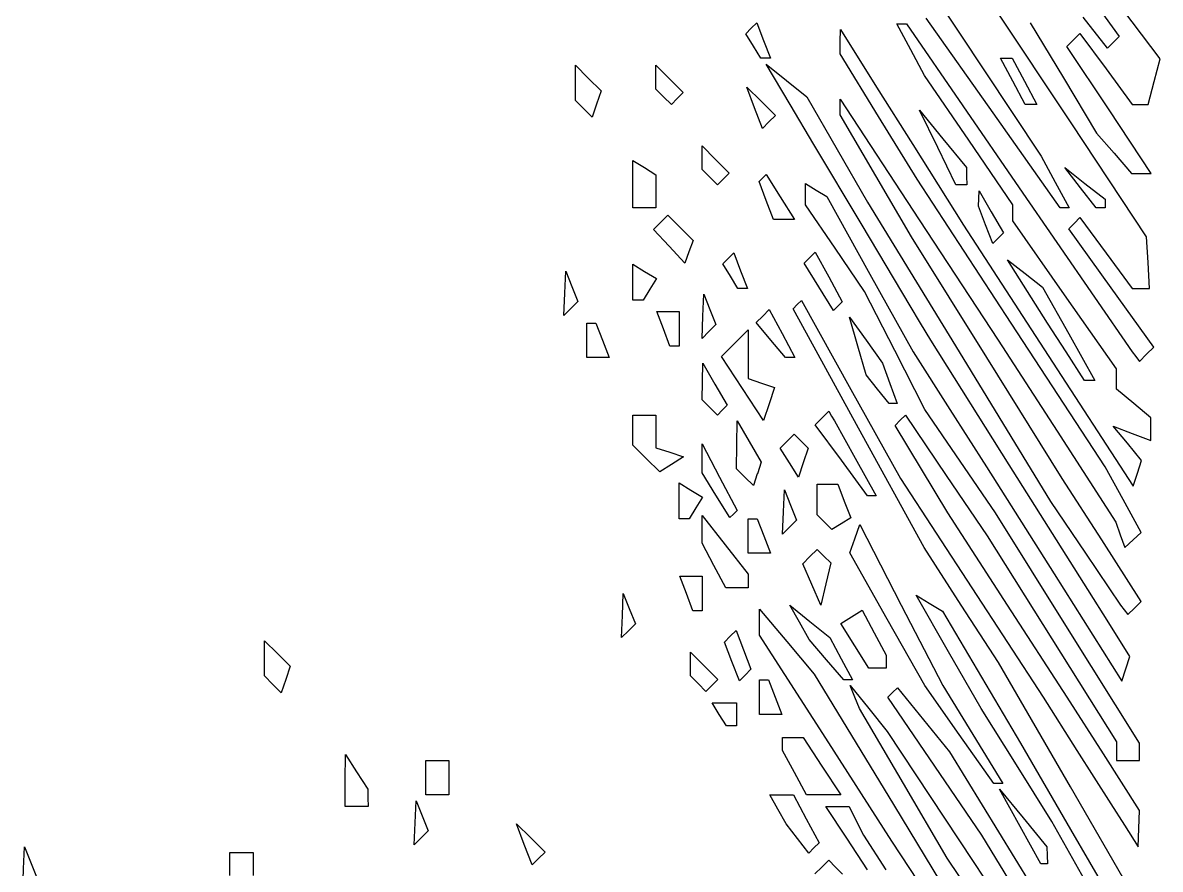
# Model space of a CAD drawing. Extents: x 137 to 489, y 18 to 824.
# Drawn here: x 221.4 to 300.4, y 599.8 to 658.7 of the extents above; entities that cross this region are included whole.
import ezdxf

# ---------------------------------------------------------------- set-up
doc = ezdxf.new("R2010")
doc.units = 0
doc.layers.add('Vrstva_1', color=7, linetype='CONTINUOUS')

msp = doc.modelspace()

# ---------------------------------------------------------------- linework, layer by layer
at = {"layer": 'Vrstva_1', "color": 7}
for p, q in [((284.157099, 661.414788), (288.138671, 655.414807)), ((295.78989, 660.168989), (297.531638, 657.722945)), ((294.197669, 651.724835), (288.951874, 659.635311)), ((300.39548, 656.189118), (297.790526, 659.601748)), ((271.978166, 658.302659), (272.359454, 658.683947)), ((272.359454, 658.683947), (272.83318, 657.449459)), ((283.056868, 656.814385), (282.095782, 658.614385)), ((282.095782, 658.614385), (282.430157, 658.614385)), ((282.430157, 658.614385), (282.764475, 658.614385)), ((282.764475, 658.614385), (290.603962, 647.214375)), ((288.783071, 652.414929), (284.130652, 659.014948)), ((291.351883, 658.690523), (293.662913, 654.852441)), ((296.739524, 656.930803), (295.04829, 659.080826)), ((271.596906, 657.921399), (271.978166, 658.302659)), ((272.124207, 657.06817), (271.596906, 657.921399)), ((278.162399, 657.367311), (278.170903, 658.214388)), ((278.170903, 658.214388), (280.690705, 654.214363)), ((294.36018, 657.489314), (294.811002, 657.940164)), ((294.811002, 657.940164), (296.631893, 655.477254)), ((297.531638, 657.722945), (297.135581, 657.32686)), ((272.651536, 656.214942), (272.124207, 657.06817)), ((272.83318, 657.449459), (273.306906, 656.214942)), ((278.153895, 656.520233), (278.162399, 657.367311)), ((284.017918, 655.014385), (283.056868, 656.814385)), ((293.909329, 657.038492), (294.36018, 657.489314)), ((296.838794, 652.626451), (293.909329, 657.038492)), ((297.135581, 657.32686), (296.739524, 656.930803)), ((272.979221, 656.214942), (272.651536, 656.214942)), ((273.306906, 656.214942), (272.979221, 656.214942)), ((280.824188, 652.167323), (278.153895, 656.520233)), ((290.157109, 654.614955), (289.300819, 656.214942)), ((289.300819, 656.214942), (289.700816, 656.214942)), ((289.700816, 656.214942), (290.100813, 656.214942)), ((290.100813, 656.214942), (290.957102, 654.614955)), ((299.980375, 654.601745), (300.39548, 656.189118)), ((259.757101, 654.508287), (259.757101, 655.734952)), ((259.757101, 655.734952), (260.647123, 654.844929)), ((265.357114, 654.908284), (265.357114, 655.734952)), ((265.357114, 655.734952), (266.303772, 654.788265)), ((274.674311, 653.014372), (273.012245, 655.814378)), ((273.012245, 655.814378), (274.429086, 654.678139)), ((288.138671, 655.414807), (292.120243, 649.414797)), ((296.631893, 655.477254), (298.452784, 653.014372)), ((259.757101, 653.281594), (259.757101, 654.508287)), ((260.647123, 654.844929), (261.537117, 653.954936)), ((265.357114, 654.081616), (265.357114, 654.908284)), ((266.303772, 654.788265), (267.250459, 653.841607)), ((274.429086, 654.678139), (275.845955, 653.541928)), ((287.085005, 650.517333), (284.017918, 655.014385)), ((291.013398, 653.014939), (290.157109, 654.614955)), ((290.957102, 654.614955), (291.813392, 653.014939)), ((293.662913, 654.852441), (295.973943, 651.014388)), ((299.565269, 653.014372), (299.980375, 654.601745)), ((261.537117, 653.954936), (261.230437, 653.034952)), ((265.890453, 653.548277), (265.357114, 654.081616)), ((267.250459, 653.841607), (266.837111, 653.428287)), ((272.208538, 652.780429), (271.66233, 654.214929)), ((271.66233, 654.214929), (272.656383, 653.228274)), ((280.690705, 654.214363), (283.210506, 650.214366)), ((260.340443, 652.698281), (259.757101, 653.281594)), ((261.230437, 653.034952), (260.923785, 652.114939)), ((266.423763, 653.014939), (265.890453, 653.548277)), ((266.837111, 653.428287), (266.423763, 653.014939)), ((272.656383, 653.228274), (273.650437, 652.241619)), ((276.336349, 650.214366), (274.674311, 653.014372)), ((275.845955, 653.541928), (277.950283, 649.878148)), ((278.153895, 652.830857), (278.153895, 653.376923)), ((278.153895, 653.376923), (283.649329, 644.995641)), ((291.413395, 653.014939), (291.013398, 653.014939)), ((291.813392, 653.014939), (291.413395, 653.014939)), ((298.452784, 653.014372), (299.009027, 653.014372)), ((299.009027, 653.014372), (299.565269, 653.014372)), ((260.923785, 652.114939), (260.340443, 652.698281)), ((272.754774, 651.345928), (272.208538, 652.780429)), ((273.650437, 652.241619), (273.20262, 651.793774)), ((278.153895, 652.284791), (278.153895, 652.830857)), ((280.632594, 648.049575), (278.153895, 652.284791)), ((283.494472, 647.814385), (280.824188, 652.167323)), ((284.929483, 650.014948), (283.660781, 652.614942)), ((283.660781, 652.614942), (285.291156, 650.614929)), ((293.435461, 645.814939), (288.783071, 652.414929)), ((299.76823, 648.214381), (296.838794, 652.626451)), ((273.20262, 651.793774), (272.754774, 651.345928)), ((299.443323, 643.814388), (294.197669, 651.724835)), ((285.291156, 650.614929), (286.921531, 648.614945)), ((290.152091, 646.020281), (287.085005, 650.517333)), ((295.973943, 651.014388), (297.186917, 649.614385)), ((268.557117, 649.308271), (268.557117, 650.134939)), ((268.557117, 650.134939), (269.503775, 649.188281)), ((279.676355, 644.614381), (276.336349, 650.214366)), ((277.950283, 649.878148), (280.054582, 646.214369)), ((283.210506, 650.214366), (284.966929, 647.414388)), ((286.198186, 647.414955), (284.929483, 650.014948)), ((263.757098, 647.462152), (263.757098, 649.109364)), ((263.757098, 649.109364), (264.55712, 648.614945)), ((268.557117, 648.481603), (268.557117, 649.308271)), ((269.503775, 649.188281), (270.450434, 648.241594)), ((292.120243, 649.414797), (293.091222, 647.614797)), ((297.186917, 649.614385), (298.399861, 648.214381)), ((264.55712, 648.614945), (265.357114, 648.120526)), ((265.357114, 648.120526), (265.357114, 646.967733)), ((269.090456, 647.948265), (268.557117, 648.481603)), ((270.450434, 648.241594), (270.037114, 647.828274)), ((272.768607, 647.893103), (273.017772, 648.142268)), ((273.017772, 648.142268), (273.994251, 646.578649)), ((286.921531, 648.614945), (286.938539, 648.014936)), ((294.855052, 647.214942), (293.757109, 648.614945)), ((293.757109, 648.614945), (295.157112, 647.517002)), ((298.399861, 648.214381), (299.08406, 648.214381)), ((299.08406, 648.214381), (299.76823, 648.214381)), ((263.757098, 645.814939), (263.757098, 647.462152)), ((269.623766, 647.414955), (269.090456, 647.948265)), ((270.037114, 647.828274), (269.623766, 647.414955)), ((272.519442, 647.643937), (272.768607, 647.893103)), ((273.023867, 646.329455), (272.519442, 647.643937)), ((275.753716, 646.773219), (275.753716, 647.50881)), ((275.753716, 647.50881), (276.488824, 647.054473)), ((283.111265, 643.814388), (280.632594, 648.049575)), ((290.029436, 637.814378), (283.494472, 647.814385)), ((284.966929, 647.414388), (286.723389, 644.614381)), ((286.57766, 647.414955), (286.198186, 647.414955)), ((286.955546, 647.414955), (286.576101, 647.414955)), ((286.576101, 647.414955), (286.57766, 647.414955)), ((286.938539, 648.014936), (286.955546, 647.414955)), ((293.091222, 647.614797), (294.062202, 645.814797)), ((295.157112, 647.517002), (296.557115, 646.41903)), ((265.357114, 646.967733), (265.357114, 645.814939)), ((273.994251, 646.578649), (274.970758, 645.01503)), ((275.753716, 646.037657), (275.753716, 646.773219)), ((276.488824, 647.054473), (277.223961, 646.600136)), ((277.223961, 646.600136), (280.227268, 641.207251)), ((287.782611, 646.480372), (287.808123, 647.014929)), ((287.808123, 647.014929), (288.657128, 645.554945)), ((290.603962, 647.214375), (298.44343, 635.814366)), ((295.953024, 645.814939), (294.855052, 647.214942)), ((264.55712, 645.814939), (263.757098, 645.814939)), ((265.357114, 645.814939), (264.55712, 645.814939)), ((273.528292, 645.014945), (273.023867, 646.329455)), ((277.801095, 643.02063), (275.753716, 646.037657)), ((280.054582, 646.214369), (286.414526, 635.814366)), ((287.757099, 645.945786), (287.782611, 646.480372)), ((288.25594, 644.645874), (287.757099, 645.945786)), ((290.152091, 645.471437), (290.152091, 646.020281)), ((293.748832, 645.814939), (293.435461, 645.814939)), ((294.062202, 645.814797), (293.748832, 645.814939)), ((296.255055, 645.814939), (295.953024, 645.814939)), ((296.557115, 645.814939), (296.255055, 645.814939)), ((296.557115, 646.41903), (296.557115, 646.116999)), ((296.557115, 646.116999), (296.557115, 645.814939)), ((265.689731, 644.814224), (266.183782, 645.308274)), ((266.183782, 645.308274), (267.060453, 644.431603)), ((274.249483, 645.014945), (273.528292, 645.014945)), ((274.970758, 645.01503), (274.249483, 645.014945)), ((283.649329, 644.995641), (289.144743, 636.614388)), ((288.657128, 645.554945), (289.506132, 644.094933)), ((290.152091, 644.922592), (290.152091, 645.471437)), ((294.426539, 644.755632), (294.811087, 645.140152)), ((294.811087, 645.140152), (296.631978, 642.67727)), ((265.195709, 644.320202), (265.689731, 644.814224)), ((266.276418, 643.146403), (265.195709, 644.320202)), ((267.060453, 644.431603), (267.937123, 643.554933)), ((283.016361, 639.014369), (279.676355, 644.614381)), ((286.723389, 644.614381), (292.616306, 635.550092)), ((288.754753, 643.345934), (288.25594, 644.645874)), ((293.752091, 639.772098), (290.152091, 644.922592)), ((294.042019, 644.371112), (294.426539, 644.755632)), ((296.9964, 640.258835), (294.042019, 644.371112)), ((267.937123, 643.554933), (267.647111, 642.763755)), ((288.350674, 635.414369), (283.111265, 643.814388)), ((289.129266, 643.720448), (288.754753, 643.345934)), ((289.131619, 643.720448), (289.129266, 643.720448)), ((289.506132, 644.094933), (289.131619, 643.720448)), ((299.547921, 642.014388), (299.443323, 643.814388)), ((267.357098, 641.972577), (266.276418, 643.146403)), ((267.647111, 642.763755), (267.357098, 641.972577)), ((270.378179, 642.302671), (270.759438, 642.683959)), ((270.759438, 642.683959), (271.233164, 641.449443)), ((276.036868, 642.361377), (276.427483, 642.751963)), ((276.427483, 642.751963), (277.357105, 641.014948)), ((279.848503, 640.003632), (277.801095, 643.02063)), ((296.631978, 642.67727), (298.452869, 640.214388)), ((263.757098, 640.662148), (263.757098, 641.909364)), ((263.757098, 641.909364), (264.57016, 641.406866)), ((269.99689, 641.921383), (270.378179, 642.302671)), ((270.52422, 641.068155), (269.99689, 641.921383)), ((275.646254, 641.970763), (276.036868, 642.361377)), ((276.671404, 640.329219), (275.646254, 641.970763)), ((291.17092, 640.014999), (289.784721, 642.214996)), ((289.784721, 642.214996), (290.998006, 641.260542)), ((299.65252, 640.214388), (299.547921, 642.014388)), ((259.02032, 639.881714), (259.083533, 641.415059)), ((259.083533, 641.415059), (259.503712, 640.365049)), ((264.57016, 641.406866), (265.383221, 640.904369)), ((271.051549, 640.214955), (270.52422, 641.068155)), ((271.233164, 641.449443), (271.70689, 640.214955)), ((277.357105, 641.014948), (278.286755, 639.277906)), ((280.227268, 641.207251), (283.230547, 635.814366)), ((290.998006, 641.260542), (292.211291, 640.306089)), ((259.503712, 640.365049), (259.923892, 639.315068)), ((263.757098, 639.414933), (263.757098, 640.662148)), ((265.383221, 640.904369), (264.922931, 640.159651)), ((271.379205, 640.214955), (271.051549, 640.214955)), ((271.70689, 640.214955), (271.379205, 640.214955)), ((277.696553, 638.687704), (276.671404, 640.329219)), ((292.211291, 640.306089), (294.035386, 637.060561)), ((299.950781, 636.146529), (296.9964, 640.258835)), ((298.452869, 640.214388), (299.05268, 640.214388)), ((299.05268, 640.214388), (299.65252, 640.214388)), ((258.957108, 638.348397), (259.02032, 639.881714)), ((264.922931, 640.159651), (264.462698, 639.414933)), ((268.62033, 638.281755), (268.683542, 639.815071)), ((268.683542, 639.815071), (269.103722, 638.76509)), ((281.948153, 635.908986), (279.848503, 640.003632)), ((292.55709, 637.815002), (291.17092, 640.014999)), ((297.352091, 634.621632), (293.752091, 639.772098)), ((259.440443, 638.831733), (258.957108, 638.348397)), ((259.440557, 638.831733), (259.440443, 638.831733)), ((259.923892, 639.315068), (259.440557, 638.831733)), ((264.109898, 639.414933), (263.757098, 639.414933)), ((264.462698, 639.414933), (264.109898, 639.414933)), ((269.103722, 638.76509), (269.523901, 637.715081)), ((272.778301, 638.302929), (273.227479, 638.752107)), ((273.227479, 638.752107), (274.120449, 637.083607)), ((274.87764, 638.805002), (275.167908, 639.09527)), ((279.430931, 630.509695), (274.87764, 638.805002)), ((275.167908, 639.09527), (275.458175, 639.385537)), ((275.458175, 639.385537), (278.90176, 633.199972)), ((277.99164, 638.982819), (277.696553, 638.687704)), ((278.286755, 639.277906), (277.99164, 638.982819)), ((283.740406, 637.814378), (283.016361, 639.014369)), ((265.867804, 637.41509), (265.407316, 638.615081)), ((265.407316, 638.615081), (266.182223, 638.615081)), ((266.182223, 638.615081), (266.957101, 638.615081)), ((266.957101, 638.615081), (266.957101, 637.41509)), ((268.557117, 636.74841), (268.62033, 638.281755)), ((272.329123, 637.853752), (272.778301, 638.302929)), ((273.341064, 636.634429), (272.329123, 637.853752)), ((279.380928, 636.214986), (278.808953, 638.214999)), ((278.808953, 638.214999), (279.950097, 636.615011)), ((260.557123, 636.615096), (260.557123, 637.815087)), ((260.557123, 637.815087), (260.871514, 637.815087)), ((260.871514, 637.815087), (261.185933, 637.815087)), ((261.185933, 637.815087), (261.646421, 636.615096)), ((266.328292, 636.215071), (265.867804, 637.41509)), ((266.957101, 637.41509), (266.957101, 636.215071)), ((269.040453, 637.231745), (268.557117, 636.74841)), ((269.040566, 637.231745), (269.040453, 637.231745)), ((269.523901, 637.715081), (269.040566, 637.231745)), ((270.838185, 636.416076), (271.75712, 637.335011)), ((271.75712, 637.335011), (271.75712, 635.641651)), ((274.120449, 637.083607), (275.01342, 635.415077)), ((284.46446, 636.614388), (283.740406, 637.814378)), ((296.564428, 627.814372), (290.029436, 637.814378)), ((293.849121, 635.814989), (292.55709, 637.815002)), ((294.035386, 637.060561), (295.85948, 633.815005)), ((260.557123, 635.415077), (260.557123, 636.615096)), ((261.646421, 636.615096), (262.106909, 635.415077)), ((269.919249, 635.49714), (270.838185, 636.416076)), ((274.353032, 635.415077), (273.341064, 636.634429)), ((279.950097, 636.615011), (281.091212, 635.014996)), ((289.909106, 627.958854), (284.46446, 636.614388)), ((289.144743, 636.614388), (293.224252, 630.289613)), ((266.642711, 636.215071), (266.328292, 636.215071)), ((266.957101, 636.215071), (266.642711, 636.215071)), ((271.376966, 633.272426), (269.919249, 635.49714)), ((271.75712, 635.641651), (271.75712, 633.948347)), ((279.952903, 634.215002), (279.380928, 636.214986)), ((284.047795, 631.814369), (281.948153, 635.908986)), ((283.230547, 635.814366), (285.781861, 631.814369)), ((286.414526, 635.814366), (292.77445, 625.414363)), ((292.616306, 635.550092), (298.509222, 626.48583)), ((295.141124, 633.815005), (293.849121, 635.814989)), ((298.44343, 635.814366), (298.697698, 635.48104)), ((298.697698, 635.48104), (298.951965, 635.147714)), ((298.951965, 635.147714), (299.451373, 635.647122)), ((299.451373, 635.647122), (299.950781, 636.146529)), ((261.332002, 635.415077), (260.557123, 635.415077)), ((262.106909, 635.415077), (261.332002, 635.415077)), ((268.582629, 633.748334), (268.608141, 635.014996)), ((268.608141, 635.014996), (269.457146, 633.555011)), ((274.683212, 635.415077), (274.353032, 635.415077)), ((275.01342, 635.415077), (274.683212, 635.415077)), ((281.091212, 635.014996), (281.599038, 633.614992)), ((293.590091, 627.014378), (288.350674, 635.414369)), ((271.75712, 633.948347), (272.677105, 633.641666)), ((280.752953, 633.214996), (279.952903, 634.215002)), ((297.352091, 633.915947), (297.352091, 634.621632)), ((297.352091, 633.21029), (297.352091, 633.915947)), ((268.557117, 632.481673), (268.582629, 633.748334)), ((269.457146, 633.555011), (270.30615, 632.094999)), ((272.834683, 631.047682), (271.376966, 633.272426)), ((272.677105, 633.641666), (273.597117, 633.334986)), ((273.597117, 633.334986), (273.215886, 632.191348)), ((278.90176, 633.199972), (282.345316, 627.014378)), ((281.553004, 632.214989), (280.752953, 633.214996)), ((281.599038, 633.614992), (282.106865, 632.214989)), ((295.500302, 633.815005), (295.141124, 633.815005)), ((295.85948, 633.815005), (295.500302, 633.815005)), ((298.552082, 632.214366), (297.352091, 633.21029)), ((269.090456, 631.948334), (268.557117, 632.481673)), ((269.623766, 631.414996), (269.090456, 631.948334)), ((269.963782, 631.755011), (269.623766, 631.414996)), ((269.966134, 631.755011), (269.963782, 631.755011)), ((270.30615, 632.094999), (269.966134, 631.755011)), ((273.215886, 632.191348), (272.834683, 631.047682)), ((276.886667, 631.2111), (277.357105, 631.681537)), ((277.357105, 631.681537), (277.557231, 631.348211)), ((281.829949, 632.214989), (281.553004, 632.214989)), ((282.106865, 632.214989), (281.829949, 632.214989)), ((286.495172, 628.214369), (284.047795, 631.814369)), ((285.781861, 631.814369), (288.333213, 627.814372)), ((299.752072, 631.21847), (298.552082, 632.214366)), ((263.757098, 630.374879), (263.757098, 631.414882)), ((263.757098, 631.414882), (264.55712, 631.414882)), ((264.55712, 631.414882), (265.357114, 631.414882)), ((265.357114, 631.414882), (265.357114, 630.281563)), ((270.982638, 629.348227), (271.00815, 631.014885)), ((271.00815, 631.014885), (271.840459, 629.58475)), ((276.416229, 630.740662), (276.886667, 631.2111)), ((278.23712, 628.27778), (276.416229, 630.740662)), ((277.557231, 631.348211), (277.757073, 631.014885)), ((277.757073, 631.014885), (279.202317, 628.414892)), ((281.971199, 630.698539), (282.329328, 631.056668)), ((282.329328, 631.056668), (282.687457, 631.414797)), ((282.687457, 631.414797), (285.528983, 627.214589)), ((299.752072, 630.430835), (299.752072, 631.21847)), ((263.757098, 629.334876), (263.757098, 630.374879)), ((265.357114, 630.281563), (265.357114, 629.148215)), ((274.476991, 629.601559), (274.957123, 630.081663)), ((274.957123, 630.081663), (275.440459, 629.598328)), ((283.984214, 622.214388), (279.430931, 630.509695)), ((283.799792, 627.656454), (281.971199, 630.698539)), ((293.224252, 630.289613), (297.303732, 623.964866)), ((298.114554, 629.459572), (297.125773, 630.651002)), ((297.125773, 630.651002), (298.438923, 630.147087)), ((298.438923, 630.147087), (299.752072, 629.6432)), ((299.752072, 629.6432), (299.752072, 630.430835)), ((264.68519, 628.406813), (263.757098, 629.334876)), ((265.357114, 629.148215), (266.317719, 628.828013)), ((268.56273, 628.404007), (268.568399, 629.41487)), ((268.568399, 629.41487), (269.777801, 627.095846)), ((270.957127, 627.68154), (270.982638, 629.348227)), ((271.840459, 629.58475), (272.672739, 628.154615)), ((273.996887, 629.121455), (274.476991, 629.601559)), ((275.440459, 629.598328), (275.923766, 629.114992)), ((299.103335, 628.26817), (298.114554, 629.459572)), ((265.613253, 627.47875), (264.68519, 628.406813)), ((266.317719, 628.828013), (267.278295, 628.507811)), ((267.278295, 628.507811), (266.445788, 627.993295)), ((268.55706, 627.393144), (268.56273, 628.404007)), ((274.623457, 628.107644), (273.996887, 629.121455)), ((275.923766, 629.114992), (275.586925, 628.104413)), ((279.202317, 628.414892), (280.647533, 625.814898)), ((266.445788, 627.993295), (265.613253, 627.47875)), ((271.540468, 627.098227), (270.957127, 627.68154)), ((272.672739, 628.154615), (272.399479, 627.33475)), ((275.250056, 627.093805), (274.623457, 628.107644)), ((275.586925, 628.104413), (275.250056, 627.093805)), ((280.058012, 625.814898), (278.23712, 628.27778)), ((285.628365, 624.614369), (283.799792, 627.656454)), ((288.942576, 624.614369), (286.495172, 628.214369)), ((288.333213, 627.814372), (293.0292, 620.371641)), ((295.353723, 619.30332), (289.909106, 627.958854)), ((297.818135, 625.540022), (296.564428, 627.814372)), ((298.806293, 627.376986), (299.103335, 628.26817)), ((269.526764, 625.840381), (268.55706, 627.393144)), ((269.777801, 627.095846), (270.987174, 624.776822)), ((272.12381, 626.514885), (271.540468, 627.098227)), ((272.39707, 627.33475), (272.12381, 626.514885)), ((272.399479, 627.33475), (272.39707, 627.33475)), ((282.345316, 627.014378), (287.306362, 619.414381)), ((285.528983, 627.214589), (288.370517, 623.014381)), ((296.330117, 622.739166), (293.590091, 627.014378)), ((298.509222, 626.48583), (298.806293, 627.376986)), ((266.957101, 625.462098), (266.957101, 626.709314)), ((266.957101, 626.709314), (267.770163, 626.206816)), ((267.770163, 626.206816), (268.583196, 625.704318)), ((274.220314, 624.681522), (274.283527, 626.214866)), ((274.283527, 626.214866), (274.703706, 625.164857)), ((276.557111, 625.548215), (276.557111, 626.614892)), ((276.557111, 626.614892), (277.271527, 626.614892)), ((277.271527, 626.614892), (277.985914, 626.614892)), ((277.985914, 626.614892), (278.436594, 625.440498)), ((266.957101, 624.214882), (266.957101, 625.462098)), ((268.583196, 625.704318), (268.122934, 624.9596)), ((270.496497, 624.287619), (269.526764, 625.840381)), ((276.557111, 624.481537), (276.557111, 625.548215)), ((278.436594, 625.440498), (278.887218, 624.266133)), ((280.352786, 625.814898), (280.058012, 625.814898)), ((280.647533, 625.814898), (280.352786, 625.814898)), ((292.77445, 625.414363), (295.202806, 621.814363)), ((299.071871, 623.265701), (297.818135, 625.540022)), ((268.122934, 624.9596), (267.662701, 624.214882)), ((268.557117, 623.470249), (268.557117, 624.430712)), ((268.557117, 624.430712), (270.157105, 622.396655)), ((270.741127, 624.532249), (270.496497, 624.287619)), ((270.742544, 624.532192), (270.741127, 624.532249)), ((270.987174, 624.776822), (270.742544, 624.532192)), ((274.157101, 623.148205), (274.220314, 624.681522)), ((274.703706, 625.164857), (275.123857, 624.114848)), ((277.068708, 623.969969), (276.557111, 624.481537)), ((289.779647, 618.214363), (285.628365, 624.614369)), ((293.94788, 616.614375), (288.942576, 624.614369)), ((267.309901, 624.214882), (266.957101, 624.214882)), ((267.662701, 624.214882), (267.309901, 624.214882)), ((271.75712, 623.014948), (271.75712, 624.214939)), ((271.75712, 624.214939), (272.071511, 624.214939)), ((272.071511, 624.214939), (272.38593, 624.214939)), ((272.38593, 624.214939), (272.846418, 623.014948)), ((274.640437, 623.631512), (274.157101, 623.148205)), ((274.64055, 623.631512), (274.640437, 623.631512)), ((275.123857, 624.114848), (274.64055, 623.631512)), ((277.580276, 623.458372), (277.068708, 623.969969)), ((278.233747, 623.862252), (277.580276, 623.458372)), ((278.887218, 624.266133), (278.233747, 623.862252)), ((279.170626, 622.823666), (279.511634, 623.814885)), ((279.511634, 623.814885), (282.395829, 618.214873)), ((297.303732, 623.964866), (297.619285, 623.089613)), ((268.557117, 622.509758), (268.557117, 623.470249)), ((271.75712, 621.814929), (271.75712, 623.014948)), ((272.846418, 623.014948), (273.306906, 621.814929)), ((278.829618, 621.832448), (279.170626, 622.823666)), ((288.370517, 623.014381), (292.862098, 615.85795)), ((297.619285, 623.089613), (297.934838, 622.214388)), ((298.503354, 622.740044), (299.071871, 623.265701)), ((269.385259, 620.962353), (268.557117, 622.509758)), ((270.157105, 622.396655), (271.75712, 620.36257)), ((276.05827, 621.582659), (276.557111, 622.0815)), ((276.557111, 622.0815), (277.027832, 621.610778)), ((286.569553, 618.214363), (283.984214, 622.214388)), ((299.070113, 618.463925), (296.330117, 622.739166)), ((297.934838, 622.214388), (298.503354, 622.740044)), ((272.531999, 621.814929), (271.75712, 621.814929)), ((273.306906, 621.814929), (272.531999, 621.814929)), ((275.559457, 621.083846), (276.05827, 621.582659)), ((277.027832, 621.610778), (277.498553, 621.140057)), ((281.429527, 617.223682), (278.829618, 621.832448)), ((295.202806, 621.814363), (297.631191, 618.214363)), ((270.213401, 619.414948), (269.385259, 620.962353)), ((276.182087, 619.649345), (275.559457, 621.083846)), ((277.498553, 621.140057), (277.151649, 619.677437)), ((267.46782, 619.014838), (267.007331, 620.214829)), ((267.007331, 620.214829), (267.78221, 620.214829)), ((267.78221, 620.214829), (268.557117, 620.214829)), ((268.557117, 620.214829), (268.557117, 619.014838)), ((271.75712, 620.36257), (271.75712, 619.888759)), ((271.75712, 619.888759), (271.75712, 619.414948)), ((277.151649, 619.677437), (276.804717, 618.214816)), ((293.0292, 620.371641), (297.725187, 612.928882)), ((263.020317, 617.48155), (263.08353, 619.014895)), ((263.08353, 619.014895), (263.503681, 617.964885)), ((267.928308, 617.814819), (267.46782, 619.014838)), ((268.557117, 619.014838), (268.557117, 617.814819)), ((270.985246, 619.414948), (270.213401, 619.414948)), ((271.75712, 619.414948), (270.985246, 619.414948)), ((276.804717, 618.214816), (276.182087, 619.649345)), ((285.690302, 614.96206), (283.42849, 618.909758)), ((283.42849, 618.909758), (284.344243, 618.343792)), ((287.306362, 619.414381), (292.267389, 611.814385)), ((296.82292, 616.966466), (295.353723, 619.30332)), ((275.325231, 617.014882), (274.64999, 618.214873)), ((274.64999, 618.214873), (276.047215, 617.080674)), ((282.395829, 618.214873), (285.280044, 612.614889)), ((284.344243, 618.343792), (285.259975, 617.777827)), ((289.154863, 614.214366), (286.569553, 618.214363)), ((293.930929, 611.814385), (289.779647, 618.214363)), ((297.631191, 618.214363), (297.892545, 617.881037)), ((298.612006, 618.005818), (299.070113, 618.463925)), ((262.957105, 615.948233), (263.020317, 617.48155)), ((263.503681, 617.964885), (263.92386, 616.914876)), ((268.242698, 617.814819), (267.928308, 617.814819)), ((268.557117, 617.814819), (268.242698, 617.814819)), ((272.553769, 617.025909), (272.553769, 617.937134)), ((272.553769, 617.937134), (274.453605, 615.675767)), ((278.189867, 616.9407), (278.933366, 617.400196)), ((278.933366, 617.400196), (279.676837, 617.859692)), ((279.676837, 617.859692), (280.516969, 616.289893)), ((285.259975, 617.777827), (287.968592, 613.196104)), ((297.892545, 617.881037), (298.153899, 617.547711)), ((298.153899, 617.547711), (298.612006, 618.005818)), ((263.92386, 616.914876), (263.440553, 616.43154)), ((272.553769, 616.114712), (272.553769, 617.025909)), ((276.000472, 615.814892), (275.325231, 617.014882)), ((276.047215, 617.080674), (277.444468, 615.946476)), ((279.165949, 615.377789), (278.189867, 616.9407)), ((284.029427, 612.614889), (281.429527, 617.223682)), ((298.953184, 608.614381), (293.94788, 616.614375)), ((298.292117, 614.629585), (296.82292, 616.966466)), ((238.157101, 614.508233), (238.157101, 615.734898)), ((238.157101, 615.734898), (239.047123, 614.844876)), ((263.44044, 616.43154), (262.957105, 615.948233)), ((263.440553, 616.43154), (263.44044, 616.43154)), ((270.11946, 615.643906), (270.519457, 616.043903)), ((270.519457, 616.043903), (270.919454, 616.4439)), ((270.919454, 616.4439), (271.437117, 615.094892)), ((277.153775, 608.953915), (272.553769, 616.114712)), ((277.202786, 614.414889), (276.000472, 615.814892)), ((277.444468, 615.946476), (278.228928, 614.480681)), ((280.516969, 616.289893), (281.357101, 614.720066)), ((292.862098, 615.85795), (297.353707, 608.701518)), ((267.757123, 614.108237), (267.757123, 614.934876)), ((267.757123, 614.934876), (268.703782, 613.988218)), ((270.637123, 614.294898), (270.11946, 615.643906)), ((271.437117, 615.094892), (271.95478, 613.745884)), ((274.453605, 615.675767), (276.353442, 613.414372)), ((280.141974, 613.814879), (279.165949, 615.377789)), ((287.952123, 611.014363), (285.690302, 614.96206)), ((238.157101, 613.28154), (238.157101, 614.508233)), ((239.047123, 614.844876), (239.937117, 613.954882)), ((271.154786, 612.94589), (270.637123, 614.294898)), ((278.405101, 613.014885), (277.202786, 614.414889)), ((278.228928, 614.480681), (279.013416, 613.014885)), ((281.357101, 614.720066), (281.357101, 614.267487)), ((281.357101, 614.267487), (281.357101, 613.814879)), ((294.149877, 605.576662), (289.154863, 614.214366)), ((298.008652, 613.779248), (298.292117, 614.629585)), ((239.937117, 613.954882), (239.630437, 613.034898)), ((267.757123, 613.28154), (267.757123, 614.108237)), ((268.703782, 613.988218), (269.65044, 613.041559)), ((271.554783, 613.345887), (271.154786, 612.94589)), ((271.95478, 613.745884), (271.554783, 613.345887)), ((276.353442, 613.414372), (281.853618, 604.344668)), ((280.749552, 613.814879), (280.141974, 613.814879)), ((281.357101, 613.814879), (280.749552, 613.814879)), ((297.725187, 612.928882), (298.008652, 613.779248)), ((238.740443, 612.698227), (238.157101, 613.28154)), ((239.323785, 612.114885), (238.740443, 612.698227)), ((239.630437, 613.034898), (239.323785, 612.114885)), ((268.290434, 612.74823), (267.757123, 613.28154)), ((268.823772, 612.214892), (268.290434, 612.74823)), ((269.23712, 612.628211), (268.823772, 612.214892)), ((269.65044, 613.041559), (269.23712, 612.628211)), ((272.557114, 611.814895), (272.557114, 613.014885)), ((272.557114, 613.014885), (272.871533, 613.014885)), ((272.871533, 613.014885), (273.185923, 613.014885)), ((273.185923, 613.014885), (273.646412, 611.814895)), ((278.709259, 613.014885), (278.405101, 613.014885)), ((279.013416, 613.014885), (278.709259, 613.014885)), ((279.176805, 611.814385), (278.856264, 612.614378)), ((278.856264, 612.614378), (280.139366, 611.014363)), ((286.428869, 609.214873), (284.029427, 612.614889)), ((285.280044, 612.614889), (287.363906, 609.214873)), ((287.968592, 613.196104), (290.677209, 608.614381)), ((272.557114, 610.614876), (272.557114, 611.814895)), ((273.646412, 611.814895), (274.1069, 610.614876)), ((279.497319, 611.014363), (279.176805, 611.814385)), ((281.471309, 611.798737), (281.801262, 612.12869)), ((284.73069, 607.006542), (281.471309, 611.798737)), ((281.801262, 612.12869), (282.131215, 612.458643)), ((282.131215, 612.458643), (283.942432, 610.229563)), ((292.267389, 611.814385), (294.610535, 608.102756)), ((296.442312, 607.877232), (293.930929, 611.814385)), ((269.757108, 610.614876), (269.262689, 611.414898)), ((269.262689, 611.414898), (270.109908, 611.414898)), ((270.109908, 611.414898), (270.957098, 611.414898)), ((270.957098, 611.414898), (270.957098, 610.614876)), ((282.547057, 605.814375), (279.497319, 611.014363)), ((280.139366, 611.014363), (281.422497, 609.414375)), ((290.412454, 607.095663), (287.952123, 611.014363)), ((270.251527, 609.814882), (269.757108, 610.614876)), ((270.957098, 610.614876), (270.957098, 609.814882)), ((273.332021, 610.614876), (272.557114, 610.614876)), ((274.1069, 610.614876), (273.332021, 610.614876)), ((283.942432, 610.229563), (285.753628, 608.000482)), ((270.604327, 609.814882), (270.251527, 609.814882)), ((270.957098, 609.814882), (270.604327, 609.814882)), ((281.422497, 609.414375), (287.388057, 600.397254)), ((274.157101, 608.562281), (274.157101, 609.014889)), ((274.157101, 609.014889), (274.865111, 609.014889)), ((274.865111, 609.014889), (275.573092, 609.014889)), ((275.573092, 609.014889), (276.883549, 607.014876)), ((281.753782, 601.79309), (277.153775, 608.953915)), ((288.82834, 605.814885), (286.428869, 609.214873)), ((287.363906, 609.214873), (289.447795, 605.814885)), ((290.677209, 608.614381), (294.168841, 602.614372)), ((297.353707, 608.701518), (297.353707, 608.05794)), ((298.953439, 608.014372), (298.953184, 608.614381)), ((243.768453, 606.014898), (243.779791, 607.814898)), ((243.779791, 607.814898), (244.555265, 606.614879)), ((274.157101, 608.109701), (274.157101, 608.562281)), ((274.985243, 606.562296), (274.157101, 608.109701)), ((285.753628, 608.000482), (291.436498, 598.74647)), ((294.610535, 608.102756), (296.953682, 604.3911)), ((298.953694, 603.940051), (296.442312, 607.877232)), ((297.353707, 608.05794), (297.353707, 607.414363)), ((298.953694, 607.414363), (298.953439, 608.014372)), ((249.357098, 606.214882), (249.357098, 607.414873)), ((249.357098, 607.414873), (250.15712, 607.414873)), ((250.15712, 607.414873), (250.957114, 607.414873)), ((250.957114, 607.414873), (250.957114, 606.214882)), ((276.883549, 607.014876), (278.194005, 605.014892)), ((292.872756, 603.176964), (290.412454, 607.095663)), ((297.353707, 607.414363), (298.153701, 607.414363)), ((298.153701, 607.414363), (298.953694, 607.414363)), ((244.555265, 606.614879), (245.330768, 605.414889)), ((275.813413, 605.014892), (274.985243, 606.562296)), ((287.99005, 602.214375), (284.73069, 607.006542)), ((243.757114, 604.214898), (243.768453, 606.014898)), ((249.357098, 605.014892), (249.357098, 606.214882)), ((250.957114, 606.214882), (250.957114, 605.014892)), ((285.596816, 600.614388), (282.547057, 605.814375)), ((289.138054, 605.814885), (288.82834, 605.814885)), ((289.447795, 605.814885), (289.138054, 605.814885)), ((299.144891, 596.938929), (294.149877, 605.576662)), ((245.330768, 605.414889), (245.342106, 604.814879)), ((245.342106, 604.814879), (245.353445, 604.214898)), ((250.15712, 605.014892), (249.357098, 605.014892)), ((250.957114, 605.014892), (250.15712, 605.014892)), ((273.834462, 604.014885), (273.262686, 605.014892)), ((273.262686, 605.014892), (274.081757, 605.014892)), ((274.081757, 605.014892), (274.900827, 605.014892)), ((274.900827, 605.014892), (275.793797, 603.346363)), ((277.003709, 605.014892), (275.813413, 605.014892)), ((278.194005, 605.014892), (277.003709, 605.014892)), ((290.662753, 602.814895), (289.223546, 605.414889)), ((289.223546, 605.414889), (290.872488, 603.414876)), ((244.557108, 604.214898), (243.757114, 604.214898)), ((245.353445, 604.214898), (244.553423, 604.214898)), ((244.553423, 604.214898), (244.557108, 604.214898)), ((248.620317, 603.08155), (248.68353, 604.614895)), ((248.68353, 604.614895), (249.103681, 603.564885)), ((274.406238, 603.014879), (273.834462, 604.014885)), ((278.617416, 602.014363), (277.169706, 604.214388)), ((277.169706, 604.214388), (277.976134, 604.214388)), ((277.976134, 604.214388), (278.782563, 604.214388)), ((278.782563, 604.214388), (279.276953, 603.214381)), ((281.853618, 604.344668), (287.353757, 595.274964)), ((296.953682, 604.3911), (297.906633, 602.90274)), ((298.906639, 602.677216), (298.953694, 603.940051)), ((248.557105, 601.548233), (248.620317, 603.08155)), ((249.103681, 603.564885), (249.52386, 602.514876)), ((275.793797, 603.346363), (276.686739, 601.677862)), ((279.276953, 603.214381), (279.771344, 602.214375)), ((290.872488, 603.414876), (292.521402, 601.414892)), ((294.113197, 600.952788), (292.872756, 603.176964)), ((249.52386, 602.514876), (249.040553, 602.03154)), ((256.20855, 601.580378), (255.662314, 603.014879)), ((255.662314, 603.014879), (256.656396, 602.028224)), ((275.195659, 601.99554), (274.406238, 603.014879)), ((292.101959, 600.214873), (290.662753, 602.814895)), ((294.168841, 602.614372), (297.660444, 596.614391)), ((297.906633, 602.90274), (298.859584, 601.414381)), ((298.859584, 601.414381), (298.906639, 602.677216)), ((249.04044, 602.03154), (248.557105, 601.548233)), ((249.040553, 602.03154), (249.04044, 602.03154)), ((256.754786, 600.145877), (256.20855, 601.580378)), ((256.656396, 602.028224), (257.650449, 601.04154)), ((275.985108, 600.97623), (275.195659, 601.99554)), ((276.686739, 601.677862), (276.335923, 601.327046)), ((280.065098, 599.814366), (278.617416, 602.014363)), ((279.771344, 602.214375), (281.338223, 599.814366)), ((287.141698, 593.603742), (281.753782, 601.79309)), ((291.880942, 595.86732), (287.99005, 602.214375)), ((221.420333, 599.881575), (221.483546, 601.41492)), ((221.483546, 601.41492), (221.903725, 600.364911)), ((235.75712, 600.214873), (235.75712, 601.014895)), ((235.75712, 601.014895), (236.557114, 601.014895)), ((236.557114, 601.014895), (237.357108, 601.014895)), ((237.357108, 601.014895), (237.357108, 600.214873)), ((257.650449, 601.04154), (257.202604, 600.593723)), ((276.335923, 601.327046), (275.985108, 600.97623)), ((292.521402, 601.414892), (292.538409, 600.814882)), ((292.538409, 600.814882), (292.555417, 600.214873)), ((295.353609, 598.728583), (294.113197, 600.952788)), ((221.903725, 600.364911), (222.323905, 599.314901)), ((235.75712, 599.414879), (235.75712, 600.214873)), ((237.357108, 600.214873), (237.357108, 599.414879)), ((257.202604, 600.593723), (256.754786, 600.145877)), ((276.396897, 599.521348), (276.877001, 600.001481)), ((276.877001, 600.001481), (277.357105, 600.481585)), ((277.357105, 600.481585), (277.84044, 599.998249)), ((277.84044, 599.998249), (278.323775, 599.514914)), ((290.075216, 593.977915), (285.596816, 600.614388)), ((287.388057, 600.397254), (293.353625, 591.380104)), ((292.329581, 600.214873), (292.101959, 600.214873)), ((292.555417, 600.214873), (292.327795, 600.214873)), ((292.327795, 600.214873), (292.329581, 600.214873)), ((221.35712, 598.348259), (221.420333, 599.881575))]:
    msp.add_line(p, q, dxfattribs=at)

doc.saveas('drawing.dxf')
